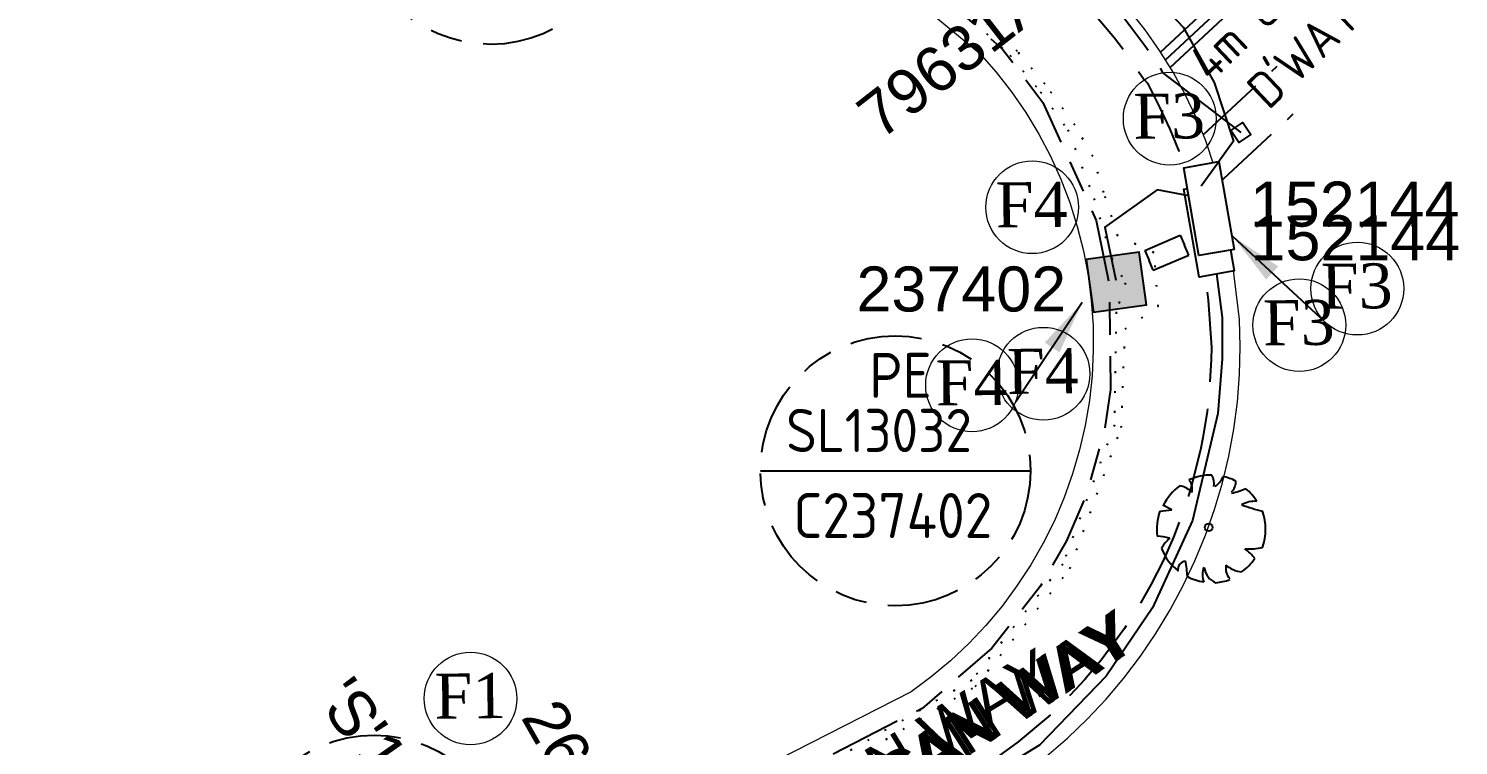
# Model space of a CAD drawing. Header units: metres. Extents: x 298214 to 299272, y 6265564 to 6266203.
# Drawn here: x 298775.7 to 298855.2, y 6265937.4 to 6265977.2 of the extents above; entities that cross this region are included whole.
import ezdxf
from ezdxf.enums import TextEntityAlignment as Align

# ---------------------------------------------------------------- set-up
doc = ezdxf.new("R2010")
doc.units = ezdxf.units.M
for name, pattern in [('Cable Exist UG', [8.2, 4, -1.2, 1.8, -1.2]), ('Cable Remove', [2, 0, -2]), ('Dash', [5, 3, -2]), ('IE Trench LV', [6.5, 5, -1.5]), ('IECLCHAINA', [8.2, 4, -1.2, 1.8, -1.2])]:
    doc.linetypes.add(name, pattern=pattern)
doc.layers.get('0').update_dxf_attribs({"color": 6})
doc.layers.add('Cadastre Developer_SP_EXT', color=9, linetype='Continuous', lineweight=5)
doc.layers.add('Cadastre Roads_SP_EXT', color=9, linetype='Continuous', lineweight=5)
for name, color, linetype in [('Duct_SP_NEW', 2, 'Continuous'), ('Equip_SL_EXT', 7, 'Continuous'), ('Mains_LV_EXT', 7, 'Continuous'), ('Mains_LV_NEW_T84', 2, 'Continuous'), ('Mains_SL_EXT', 7, 'Continuous'), ('Notes_LV_MISC', 7, 'Continuous'), ('NOTES_SL_EXT', 7, 'Continuous'), ('Notes_SL_MISC', 7, 'Continuous'), ('Notes_SP_EXT', 7, 'Continuous'), ('Notes_SP_MISC', 7, 'Continuous'), ('Services_SP_EXT', 7, 'Continuous'), ('SupportsUG_SP_LV_EXT', 7, 'Continuous'), ('SupportsUG_SP_LV_NEW', 2, 'Continuous'), ('SupportsUG_SP_LV_SL_EXT', 7, 'Continuous'), ('Trench_SP_NEW', 2, 'Continuous'), ('UG_Details_SP_MISC', 7, 'Continuous')]:
    doc.layers.add(name, color=color, linetype=linetype)
doc.styles.add('COLUMN_LABEL', font='arial.ttf')
doc.styles.add('iecARIAL', font='arial.ttf', dxfattribs={"height": 2})
doc.styles.add('iecISOCP', font='isocp.shx')
doc.styles.add('iecNAME', font='times.ttf')
doc.styles.add('iecRoadName', font='arial.ttf', dxfattribs={"height": 3.5})
doc.styles.add('POLE_LABEL', font='arial.ttf')
doc.styles.get("Standard").update_dxf_attribs({"font": 'arial.ttf'})
doc.linetypes.add('IECLCABD1', pattern='A,5.25,-0.1,["o",Standard,S=2,R=0,X=1.5,Y=-0.7],-4', length=9.35)
doc.linetypes.add('IECLCABX1', pattern='A,7,-0.25,["x",Standard,S=2,R=0,X=0.2,Y=-0.8],-2.1', length=9.35)
doc.dimstyles.new('UGT1', dxfattribs={"dimtxt": 2.5, "dimasz": 2, "dimexe": 1.25, "dimexo": 0.625, "dimgap": 1, "dimtad": 1, "dimjust": 1, "dimlfac": 1000, "dimtxsty": 'iecISOCP', "dimblk1": 'M05', "dimblk2": 'NONE', "dimsah": 1, "dimcen": 0, "dimse1": 1, "dimse2": 1, "dimadec": 0, "dimazin": 0, "dimtfac": 1, "dimtmove": 0, "dimatfit": 3, "dimfxl": 1, "dimarcsym": 0})

# ---------------------------------------------------------------- blocks, each defined once
blk = doc.blocks.new('COLUMN_EXT')
blk.add_hatch(color=256).paths.add_polyline_path([(-1.485, 1.485), (-1.485, -1.485), (1.485, -1.485), (1.485, 1.485)])
blk.add_lwpolyline([(-1.485, -1.485), (1.485, -1.485), (1.485, 1.485), (-1.485, 1.485)], close=True)
for tag, height, style, flags, p in [('ASSET_NUM', 2.5, 'COLUMN_LABEL', 8, (2, 2)), ('STRUCTURE_PLANT_NUMBER', 0.2, 'POLE_LABEL', 9, (1.813, 0.031)), ('STREET_CODE', 0.2, 'COLUMN_LABEL', 9, (1.813, -0.2))]:
    blk.add_attdef(tag, text='', height=height, dxfattribs=dict(style=style, flags=flags)).set_placement(p, align=Align.MIDDLE_LEFT)
at = {"flags": 9}
for tag, p in [('OWNED_BY', (1.813, -0.6)), ('STATE', (1.813, -0.8)), ('COLUMN_TYPE', (1.813, -0.4)), ('STREETNAME', (1.813, -1.6)), ('USAGE', (1.813, -1)), ('LEGEND', (1.813, -1.2)), ('LOCATION', (1.813, -1.4)), ('SUBURB', (1.813, -1.8)), ('NOTES', (1.813, -2))]:
    blk.add_attdef(tag, text='', height=0.2, dxfattribs=at).set_placement(p, align=Align.MIDDLE_LEFT)
at = {"flags": 1}
blk.add_attdef('Z', (1.813, -2.351), '', height=0.2, dxfattribs=at)
blk = doc.blocks.new('PILLAR_EXT')
blk.add_hatch(color=256).paths.add_polyline_path([(-2.475, 0.99), (-2.475, -0.99), (2.475, -0.99), (2.475, 0.99)])
blk.add_lwpolyline([(-2.475, -0.99), (2.475, -0.99), (2.475, 0.99), (-2.475, 0.99)], close=True)
at = {"style": 'iecARIAL', "flags": 8}
blk.add_attdef('ASSET_NUM', (1.5, 3.5), '', height=2.5, dxfattribs=at)
for tag, p, flags in [('OWNED_BY', (0, -0.2), 9), ('STATE', (0, -0.4), 9), ('SUPPORT_TYPE', (0, -0.6), 9), ('USAGE', (0, -0.8), 9), ('LEGEND', (0, -1), 9), ('LOCATION', (0, -1.2), 9), ('NOTES', (0, -1.4), 9), ('PARENT', (0, -1.6), 9), ('STREETNAME', (0, -1.8), 9), ('SUBURB', (0, -2), 1)]:
    blk.add_attdef(tag, p, '', height=0.2, dxfattribs=dict(flags=flags))
blk = doc.blocks.new('CCP_EXT')
at = {"flags": 9}
for tag, p in [('USAGE', (0, -1.2)), ('LEGEND', (0, -1.4)), ('LIFE_SUPPORT', (0, -1.6)), ('STATE', (0, -1.8)), ('NOTES', (0, -2))]:
    blk.add_attdef(tag, text='', height=0.2, dxfattribs=at).set_placement(p, align=Align.MIDDLE_LEFT)
blk.add_wipeout([(0, 0.566), (0.566, 0), (0, -0.566), (-0.566, 0)])
blk.add_lwpolyline([(-0.566, 0), (0, 0.566), (0.566, 0), (0, -0.566), (-0.566, 0)])
at = {"flags": 1}
blk.add_attdef('Z', (0, 0), '', height=0.2, dxfattribs=at)
at = {"flags": 9}
for tag, p in [('CCP_TYPE', (0, 0)), ('OPERATING_VOLTAGE', (0, -0.6)), ('ORIENTATION', (0, -0.8)), ('CONSTRUCTED_VOLTAGE', (0, -0.2)), ('NO_PHASES', (0, -0.4)), ('OWNED_BY', (0, -1))]:
    blk.add_attdef(tag, text='', height=0.2, dxfattribs=at).set_placement(p, align=Align.MIDDLE_LEFT)
blk = doc.blocks.new('PILLAR_NEW')
for tag, height, flags, p in [('ASSET_NUM', 2.5, 8, (2, 4)), ('STREET_CODE', 0.2, 9, (1.5, 2)), ('OWNED_BY', 0.2, 9, (1.5, 1.8)), ('OPERATED_BY', 0.2, 9, (1.5, 1.6))]:
    blk.add_attdef(tag, text='', height=height, dxfattribs=dict(flags=flags)).set_placement(p, align=Align.MIDDLE_LEFT)
blk.add_wipeout([(-2.475, 0.99), (2.475, 0.99), (2.475, -0.99), (-2.475, -0.99)])
at = {"lineweight": -3}
blk.add_lwpolyline([(-2.475, 0.99), (2.475, 0.99), (2.475, -0.99), (-2.475, -0.99)], close=True, dxfattribs=at)
for tag, flags, p in [('STATE', 9, (1.5, 1.2)), ('SUPPORT_TYPE', 9, (1.5, 1)), ('USAGE', 9, (1.5, 0.8)), ('MAINTAINED_BY', 9, (1.5, 1.4)), ('SUBURB', 9, (1.5, 0.2)), ('STREETNAME', 9, (1.5, 0)), ('LEGEND', 9, (1.5, 0.6)), ('PARENT', 9, (1.5, 0.4)), ('Z', 1, (1.5, -0.6)), ('LOCATION', 9, (1.5, -0.2)), ('NOTES', 9, (1.5, -0.4))]:
    blk.add_attdef(tag, text='', height=0.2, dxfattribs=dict(flags=flags)).set_placement(p, align=Align.MIDDLE_LEFT)
blk = doc.blocks.new('tre1')
at = {"color": 8}
for p, q in [((355.628, 363.125), (356.296, 363.2)), ((356.296, 363.2), (355.804, 363.464)), ((355.804, 363.464), (355.804, 363.464))]:
    blk.add_line(p, q, dxfattribs=at)
blk.add_circle((358.355, 362.23), 0.217, dxfattribs=at)
for centre, radius, start, end in [((358.501, 362.127), 3.017, 89.33215, 114.38564), ((356.704, 364.371), 0.737, 343.65549, 39.76), ((357.558, 364.653), 1.094, 352.07749, 26.61284), ((358.069, 365.449), 1.144, 304.18683, 338.5411), ((358.501, 362.127), 3.008, 62.87665, 77.70213), ((359.002, 364.808), 0.871, 315.84539, 359.76505), ((358.501, 362.127), 2.986, 126.07508, 153.62454), ((356.533, 363.285), 1.272, 48.52033, 80.51513), ((357.163, 373.045), 9.253, 285.43975, 290.70994), ((358.501, 362.127), 2.967, 31.40984, 49.47525), ((360.884, 362.357), 1.324, 83.53226, 121.6544), ((363.985, 373.961), 11.143, 250.08649, 256.34511), ((358.501, 362.127), 3.042, 160.84261, 187.275), ((358.501, 362.127), 3.025, 340.33073, 19.42997), ((355.09, 356.768), 4.99, 77.37282, 85.46489), ((358.523, 359.275), 3.326, 134.77817, 147.33147), ((358.501, 362.127), 2.972, 200.8103, 231.43916), ((360.576, 364.744), 3.717, 266.7455, 282.01463), ((358.548, 358.533), 3.091, 39.65359, 53.99299), ((357.126, 359.864), 0.494, 97.74104, 188.81075), ((350.893, 359.164), 6.281, 2.94646, 10.92381), ((359.257, 359.6), 1.249, 160.60085, 199.39915), ((360.225, 359.977), 0.927, 170.63138, 220.62782), ((360.394, 361.44), 1.702, 230.45823, 263.10928), ((358.501, 362.127), 2.914, 305.39404, 326.24638), ((358.501, 362.127), 2.959, 243.14983, 261.83562), ((359.117, 360.086), 1.009, 186.19115, 248.49517), ((358.501, 362.127), 2.989, 274.72362, 290.3277)]:
    blk.add_arc(centre, radius, start, end, dxfattribs=at)
blk = doc.blocks.new('_None')
blk = doc.blocks.new('M05')
blk.add_hatch(color=256).paths.add_polyline_path([(-2, 0), (-0.701, -0.75), (-0.701, 0.75)])
at = {"color": 1}
blk.add_lwpolyline([(-0.701, 0.75), (-0.701, -0.75), (-2, 0)], close=True, dxfattribs=at)

msp = doc.modelspace()

# ---------------------------------------------------------------- linework, layer by layer
at = {"layer": 'Cadastre Developer_SP_EXT', "linetype": 'Dash'}
msp.add_lwpolyline([(298842.581, 6265964.755), (298842.617, 6265964.402), (298842.687, 6265963.774)], dxfattribs=at)
at = {"layer": 'Cadastre Roads_SP_EXT', "linetype": 'Continuous'}
msp.add_lwpolyline([(298823.402, 6265980.124), (298828.587, 6265975.821), (298829.506, 6265974.771), (298830.362, 6265973.67), (298831.151, 6265972.52), (298831.87, 6265971.325), (298832.518, 6265970.09), (298833.091, 6265968.82), (298833.59, 6265967.516), (298834.01, 6265966.186), (298834.352, 6265964.833), (298834.612, 6265963.463), (298834.792, 6265962.08), (298834.889, 6265960.689), (298834.904, 6265959.295), (298834.837, 6265957.902), (298834.688, 6265956.514), (298834.458, 6265955.139), (298834.145, 6265953.78), (298833.756, 6265952.44), (298833.286, 6265951.127), (298832.74, 6265949.844), (298832.12, 6265948.594), (298831.426, 6265947.384), (298830.662, 6265946.217), (298829.832, 6265945.097), (298828.937, 6265944.028), (298827.98, 6265943.014), (298826.964, 6265942.058), (298825.894, 6265941.163), (298824.774, 6265940.333), (298810.905, 6265933.261)], dxfattribs=at)
at = {"layer": 'Duct_SP_NEW'}
for p in [(298837.762, 6265964.86), (298838.236, 6265963.757)]:
    msp.add_line(p, (298837.999, 6265964.308), dxfattribs=at)
at = {"layer": 'Mains_LV_EXT', "linetype": 'Cable Remove', "ltscale": 0.5}
msp.add_lwpolyline([(298808.463, 6265929.809), (298820.545, 6265936.005), (298828.345, 6265940.634), (298833.594, 6265947.167), (298836.46, 6265955.02), (298836.668, 6265960.485), (298838.51, 6265961.737), (298838.282, 6265964.734), (298836.263, 6265965.674), (298835.488, 6265968.08), (298834.874, 6265970.074), (298833.886, 6265971.817), (298832.225, 6265974.095), (298830.687, 6265975.911), (298827.51, 6265978.856), (298821.647, 6265983.366), (298814.356, 6265990.16), (298808.25, 6265995.584), (298805.007, 6265999.088)], dxfattribs=at)
at = {"layer": 'Mains_SL_EXT', "linetype": 'Cable Remove', "ltscale": 0.5}
for points in [[(298805.008, 6265999.053), (298805.724, 6265997.575), (298808.808, 6265994.49), (298813.946, 6265989.836), (298820.927, 6265983.344), (298827.348, 6265978.396), (298830.271, 6265975.712), (298831.959, 6265973.68), (298833.493, 6265971.57), (298834.94, 6265967.744), (298835.915, 6265964.442), (298836.688, 6265963.043)], [(298836.686, 6265963.065), (298836.178, 6265961.444), (298836.076, 6265955.173), (298833.211, 6265947.435), (298828.154, 6265940.979), (298818.098, 6265935.174), (298809.713, 6265930.875), (298808.463, 6265929.809)]]:
    msp.add_lwpolyline(points, dxfattribs=at)
at = {"layer": 'Notes_LV_MISC', "lineweight": 0}
msp.add_circle((298832.133, 6265958.01), 2.577, dxfattribs=at)
at = {"layer": 'Notes_SL_MISC', "color": 7, "linetype": 'Continuous'}
msp.add_line((298816.408, 6265952.617), (298831.408, 6265952.617), dxfattribs=at)
at = {"layer": 'Notes_SL_MISC', "color": 7, "linetype": 'IECLCHAINA'}
for centre in [(298801.413, 6265983.81), (298823.908, 6265952.617)]:
    msp.add_circle(centre, 7.5, dxfattribs=at)
at = {"layer": 'Notes_SL_MISC', "lineweight": 0}
msp.add_circle((298831.506, 6265967.261), 2.577, dxfattribs=at)
at = {"layer": 'Notes_SP_EXT', "lineweight": 0}
for centre in [(298849.576, 6265962.74), (298828.167, 6265957.368)]:
    msp.add_circle(centre, 2.577, dxfattribs=at)
at = {"layer": 'Notes_SP_MISC', "color": 7, "linetype": 'Cable Exist UG'}
for p, q in [((298838.909, 6265975.45), (298843.05, 6265979.299)), ((298838.641, 6265975.879), (298841.571, 6265978.602)), ((298839.174, 6265975.025), (298842.198, 6265977.836))]:
    msp.add_line(p, q, dxfattribs=at)
at = {"layer": 'Trench_SP_NEW', "color": 4, "linetype": 'IE Trench LV', "flags": 128}
msp.add_lwpolyline([(298833.187, 6265979.708), (298834.687, 6265978.395), (298835.177, 6265977.747), (298836.084, 6265976.671), (298836.875, 6265975.615), (298837.702, 6265974.369), (298837.908, 6265974.148), (298838.576, 6265972.822), (298839.154, 6265971.604), (298839.651, 6265970.383), (298839.857, 6265969.78), (298840.26, 6265968.476), (298840.432, 6265967.862), (298840.713, 6265966.572), (298840.922, 6265965.258), (298841.287, 6265962.089), (298841.468, 6265959.465), (298841.45, 6265958.798), (298841.371, 6265957.314), (298841.315, 6265956.614), (298841.224, 6265955.917), (298840.992, 6265954.45), (298840.866, 6265953.773), (298840.321, 6265951.653), (298839.879, 6265950.285), (298839.364, 6265948.934), (298838.779, 6265947.611), (298838.127, 6265946.321), (298837.409, 6265945.067), (298836.631, 6265943.858), (298835.338, 6265942.093), (298834.413, 6265940.997), (298833.919, 6265940.47), (298833.08, 6265939.575), (298832.409, 6265938.965), (298830.719, 6265937.55), (298828.952, 6265936.269), (298827.752, 6265935.518), (298817.801, 6265930.248), (298808.608, 6265924.869)], dxfattribs=at)
at = {"layer": 'UG_Details_SP_MISC', "color": 7, "linetype": 'Cable Exist UG', "flags": 128}
for points in [[(298763.268, 6266064.281), (298767.74, 6266051.611), (298772.423, 6266039.16), (298776.982, 6266031.922), (298780.498, 6266026.346), (298787.621, 6266016.359), (298793.107, 6266009.801), (298797.763, 6266004.792), (298804.453, 6265998.335), (298811.801, 6265992.154), (298821.254, 6265983.059), (298824.079, 6265980.992), (298826.709, 6265978.809), (298829.856, 6265976.049), (298832.103, 6265973.086), (298835.063, 6265966.526), (298835.801, 6265962.888), (298835.863, 6265957.133), (298835.536, 6265954.91), (298834.561, 6265951.419), (298833.417, 6265948.729), (298831.958, 6265946.183), (298829.257, 6265942.758), (298825.394, 6265939.415), (298808.443, 6265930.709)], [(298835.435, 6265979.088), (298836.518, 6265977.896), (298836.941, 6265977.362), (298837.774, 6265976.25), (298838.543, 6265975.092), (298838.754, 6265974.754)]]:
    msp.add_lwpolyline(points, dxfattribs=at)

# ---------------------------------------------------------------- block references
at = {"layer": 'Notes_SP_MISC', "lineweight": 0, "xscale": 0.9974999999976717, "yscale": 0.9974999999976717, "zscale": 0.9974999999976717}
msp.add_blockref('tre1', (298483.858, 6265588.15), dxfattribs=at)
at = {"layer": 'Services_SP_EXT', "rotation": 348.4872679962547}
msp.add_blockref('CCP_EXT', (298843.094, 6265971.408), dxfattribs=at)
at = {"layer": 'SupportsUG_SP_LV_EXT'}
ref = msp.add_blockref('PILLAR_EXT', (298833.349, 6265980.376), dxfattribs=dict(at, rotation=138.8131932494958))
ref.add_attrib('ASSET_NUM', '79631A', dxfattribs={"layer": '0', "height": 2.5, "rotation": 37.92614, "style": 'iecARIAL'}).set_placement((298823.54, 6265970.356), align=Align.BOTTOM_LEFT)
at = {"layer": 'SupportsUG_SP_LV_SL_EXT'}
ref = msp.add_blockref('COLUMN_EXT', (298836.181, 6265963.097), dxfattribs=dict(at, rotation=277.8989254305143))
ref.add_attrib('ASSET_NUM', '237402', dxfattribs={"layer": '0', "height": 2.5, "style": 'COLUMN_LABEL'}).set_placement((298833.394, 6265963.969), align=Align.TOP_RIGHT)
ref = msp.add_blockref('COLUMN_EXT', (298808.339, 6265930.146), dxfattribs=dict(at, rotation=209.7307964490552))
ref.add_attrib('ASSET_NUM', '2660', dxfattribs={"layer": '0', "height": 2.5, "rotation": 299.76702, "style": 'COLUMN_LABEL'}).set_placement((298808.005, 6265932.805), align=Align.MIDDLE_RIGHT)

# ---------------------------------------------------------------- texts
at = {"layer": 'Cadastre Roads_SP_EXT', "color": 1}
msp.add_text('DECCAN WAY', height=2.5, rotation=31.06499, dxfattribs=at).set_placement((298812.771, 6265928.501))
at = {"layer": 'Notes_LV_MISC', "style": 'iecNAME'}
for s, p in [('F3', (298844.341, 6265959.585)), ('F4', (298830.12, 6265956.886))]:
    msp.add_text(s, height=2.5, rotation=0.56706, dxfattribs=at).set_placement(p)
at = {"layer": 'Notes_LV_MISC', "color": 1}
msp.add_text('DECCAN WAY', height=2.5, rotation=32.65763, dxfattribs=at).set_placement((298817.358, 6265929.958))
at = {"layer": 'NOTES_SL_EXT', "insert": (298822.455, 6265959.165), "char_height": 2.5, "width": 5.05471, "attachment_point": 1, "style": 'iecRoadName'}
msp.add_mtext('{\\Fisocp|c0;PE}', dxfattribs=at)
at = {"layer": 'Notes_SL_MISC', "style": 'iecNAME'}
for s, p in [('F3', (298837.137, 6265971.059)), ('F4', (298829.493, 6265966.137))]:
    msp.add_text(s, height=2.5, rotation=0.56706, dxfattribs=at).set_placement(p)
at = {"layer": 'Notes_SL_MISC', "color": 1}
msp.add_text('DECCAN WAY', height=2.5, rotation=32.65763, dxfattribs=at).set_placement((298817.599, 6265930.137))
at = {"layer": 'Notes_SL_MISC', "width": 13.64263, "attachment_point": 1, "style": 'iecRoadName'}
for s, insert, char_height in [('{\\Fisocp|c0;SL13032}', (298817.836, 6265956.058), 2.4), ('{\\Fisocp|c0;C237402}', (298818.233, 6265951.382), 2.5)]:
    msp.add_mtext(s, dxfattribs=dict(at, insert=insert, char_height=char_height))
at = {"layer": 'Notes_SP_EXT', "style": 'iecNAME'}
for s, p in [('F3', (298847.563, 6265961.616)), ('F4', (298826.155, 6265956.244))]:
    msp.add_text(s, height=2.5, rotation=0.56706, dxfattribs=at).set_placement(p)
at = {"layer": 'Notes_SP_EXT', "lineweight": 0, "insert": (298845.452, 6265977.065), "char_height": 2, "width": 15.06754, "attachment_point": 5, "rotation": 43.62208, "style": 'iecISOCP'}
msp.add_mtext("4m CONC D'WAY", dxfattribs=at)

# ---------------------------------------------------------------- leaders
at = {"layer": 'Notes_SP_EXT', "lineweight": 0}
for points in [[(298842.646, 6265965.648), (298847.531, 6265961.119)], [(298834.276, 6265961.962), (298830.594, 6265956.445)]]:
    msp.add_leader(points, dimstyle='UGT1', override={"dimasz": 3, "dimgap": 1, "dimtad": 0}, dxfattribs=at)

# ---------------------------------------------------------------- next in the draw order: linework, layer by layer
at = {"layer": 'Cadastre Roads_SP_EXT', "linetype": 'Continuous'}
msp.add_lwpolyline([(298832.306, 6265936.757), (298833.461, 6265937.759), (298834.564, 6265938.818), (298835.609, 6265939.933), (298836.596, 6265941.103), (298837.52, 6265942.319), (298838.38, 6265943.583), (298839.174, 6265944.889), (298839.899, 6265946.236), (298840.552, 6265947.618), (298841.135, 6265949.032), (298841.643, 6265950.474), (298842.074, 6265951.941), (298842.429, 6265953.427), (298842.708, 6265954.93), (298842.907, 6265956.446), (298843.028, 6265957.97), (298843.069, 6265959.499), (298843.032, 6265961.026), (298842.729, 6265963.445), (298842.65, 6265964.071), (298842.508, 6265965.475), (298842.286, 6265966.869), (298841.985, 6265968.248), (298841.606, 6265969.607), (298841.151, 6265970.943), (298840.619, 6265972.25), (298840.013, 6265973.525), (298839.337, 6265974.764), (298838.589, 6265975.962), (298837.776, 6265977.114), (298836.899, 6265978.22)], dxfattribs=at)
at = {"layer": 'Notes_SP_MISC', "color": 7, "linetype": 'Cable Exist UG'}
for p, q in [((298841.012, 6265971.285), (298845.117, 6265975.101)), ((298841.877, 6265968.599), (298846.018, 6265972.448))]:
    msp.add_line(p, q, dxfattribs=at)
at = {"layer": 'Services_SP_EXT'}
msp.add_lwpolyline([(298838.747, 6265974.748), (298838.779, 6265974.713), (298843.094, 6265971.408)], dxfattribs=at)

# ---------------------------------------------------------------- next in the draw order: block references
at = {"layer": 'Trench_SP_NEW'}
ref = msp.add_blockref('PILLAR_NEW', (298804.383, 6265928.255), dxfattribs=dict(at, rotation=34.31000517665379))
ref.add_attrib('ASSET_NUM', "'S'152143", dxfattribs={"height": 2.5, "rotation": 305}).set_placement((298792.701, 6265940.668), align=Align.MIDDLE_LEFT)

# ---------------------------------------------------------------- next in the draw order: linework, layer by layer
at = {"layer": 'Notes_SL_MISC', "color": 7, "linetype": 'IECLCHAINA'}
msp.add_circle((298794.944, 6265930.426), 7.5, dxfattribs=at)
at = {"layer": 'Notes_SP_EXT', "lineweight": 0}
msp.add_circle((298800.297, 6265939.966), 2.577, dxfattribs=at)

# ---------------------------------------------------------------- next in the draw order: block references
at = {"layer": 'SupportsUG_SP_LV_NEW'}
ref = msp.add_blockref('PILLAR_NEW', (298841.327, 6265965.99), dxfattribs=dict(at, rotation=279.8965819296103))
ref.add_attrib('ASSET_NUM', '152144', dxfattribs={"height": 2.5}).set_placement((298843.603, 6265967.434), align=Align.MIDDLE_LEFT)

# ---------------------------------------------------------------- next in the draw order: texts
at = {"layer": 'Notes_SP_EXT', "style": 'iecNAME'}
msp.add_text('F1', height=2.5, rotation=0.56706, dxfattribs=at).set_placement((298798.311, 6265938.842))

# ---------------------------------------------------------------- next in the draw order: linework, layer by layer
at = {"layer": 'Duct_SP_NEW'}
for p, q in [((298837.762, 6265964.86), (298839.736, 6265965.709)), ((298839.736, 6265965.709), (298839.974, 6265965.158)), ((298838.236, 6265963.757), (298840.211, 6265964.607)), ((298840.211, 6265964.607), (298839.974, 6265965.158))]:
    msp.add_line(p, q, dxfattribs=at)
at = {"layer": 'Mains_LV_NEW_T84', "color": 2, "linetype": 'IECLCABX1', "flags": 128}
msp.add_lwpolyline([(298841.753, 6265963.552), (298842.056, 6265961.133), (298842.072, 6265958.841), (298841.831, 6265955.795), (298840.413, 6265949.86), (298838.198, 6265944.996), (298835.62, 6265941.21), (298831.907, 6265937.365), (298821.733, 6265931.144), (298809.254, 6265924.883), (298804.486, 6265928.285), (298802.391, 6265926.945)], dxfattribs=at)
at = {"layer": 'Notes_LV_MISC', "lineweight": 0}
msp.add_circle((298846.353, 6265960.709), 2.577, dxfattribs=at)

# ---------------------------------------------------------------- next in the draw order: block references
at = {"layer": 'Equip_SL_EXT'}
ref = msp.add_blockref('PILLAR_NEW', (298841.326, 6265967.188), dxfattribs=dict(at, rotation=279.8965819296103))
ref.add_attrib('ASSET_NUM', '152144', dxfattribs={"height": 2.5}).set_placement((298843.64, 6265965.561), align=Align.MIDDLE_LEFT)

# ---------------------------------------------------------------- next in the draw order: linework, layer by layer
at = {"layer": 'Mains_LV_NEW_T84', "color": 2, "linetype": 'IECLCABX1', "flags": 128}
msp.add_lwpolyline([(298824.079, 6265988.934), (298827.781, 6265989.243), (298833.499, 6265984.035), (298839.893, 6265977.265), (298841.62, 6265974.19), (298842.693, 6265970.939), (298840.902, 6265968.428)], dxfattribs=at)
at = {"layer": 'Notes_SL_MISC', "color": 7, "linetype": 'IECLCABD1', "ltscale": 0.7, "flags": 128}
msp.add_lwpolyline([(298840.208, 6265967.903), (298838.449, 6265968.225), (298835.545, 6265966.159), (298836.161, 6265963.214)], dxfattribs=at)
at = {"layer": 'Notes_SL_MISC', "lineweight": 0}
msp.add_circle((298839.15, 6265972.183), 2.577, dxfattribs=at)

doc.saveas('drawing.dxf')
